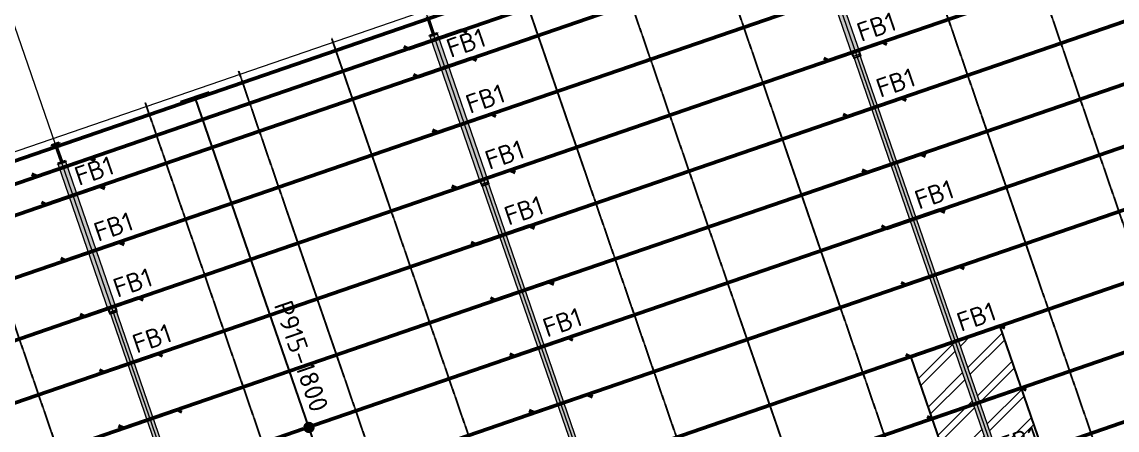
# Model space of a CAD drawing. Header units: millimetres. Extents: x 632 to 155077, y -2790 to 4035359.
# Drawn here: x 46662 to 75624, y 3994114 to 4004923 of the extents above; entities that cross this region are included whole.
import ezdxf

# ---------------------------------------------------------------- set-up
doc = ezdxf.new("R2010")
doc.units = ezdxf.units.MM
doc.linetypes.add('Dash', pattern=[7, 5, -2])
doc.linetypes.add('Hidden', pattern=[4, 3, -1])
for name, color, linetype, lineweight in [('A-010-M_LINE', 90, 'Continuous', 13), ('S-280-A_STRUCT_FRAME', 2, 'Continuous', 18), ('S-280-M_COLUMN', 52, 'Continuous', 13), ('S-280-M_STRUCT_FRAME', 12, 'Continuous', 13), ('Z-000-T_TEXT', 131, 'Continuous', 25), ('Z-030-M_GRID', 191, 'Continuous', 13), ('Z-060-M_DETAIL', 92, 'Continuous', 25)]:
    doc.layers.add(name, color=color, linetype=linetype, lineweight=lineweight)
doc.styles.add('ISOCPEUR_2', font='isocpeur.ttf', dxfattribs={"height": 500})
doc.styles.add('ISOCPEUR_3', font='isocpeur.ttf', dxfattribs={"height": 2.5})

# ---------------------------------------------------------------- blocks, each defined once
blk = doc.blocks.new('NRP_Framing-Steel-Purlin Z - P915 - EZ250-19-4036160-S6_011 - UPPER PURLIN PLAN - PART 1')
at = {"layer": 'S-280-M_STRUCT_FRAME', "color": 3, "lineweight": 50}
for p, q in [((-2426180, 3995060), (-2437431, 3991186)), ((-2426053, 3994999), (-2426180, 3995060)), ((-2437431, 3991186), (-2437558, 3991248))]:
    blk.add_line(p, q, dxfattribs=at)
blk = doc.blocks.new('NRP_Framing-Steel-Purlin Z - P915 - EZ250-19-V5-S6_011 - UPPER PURLIN PLAN - PART 1')
at = {"layer": 'S-280-M_STRUCT_FRAME', "color": 3, "lineweight": 50}
for p, q in [((-2426696, 3996559), (-2433415, 3994246)), ((-2426569, 3996498), (-2426696, 3996559)), ((-2433695, 3994149), (-2437947, 3992685)), ((-2437947, 3992685), (-2438074, 3992747))]:
    blk.add_line(p, q, dxfattribs=at)
blk = doc.blocks.new('NRP_Framing-Steel-Purlin Z - P916 - EZ250-24-4037906-S6_011 - UPPER PURLIN PLAN - PART 1')
at = {"layer": 'S-280-M_STRUCT_FRAME', "color": 1, "lineweight": 50}
for p, q in [((-2436013, 3991674), (-2447737, 3987637)), ((-2435886, 3991613), (-2436013, 3991674)), ((-2447737, 3987637), (-2447864, 3987699))]:
    blk.add_line(p, q, dxfattribs=at)
blk = doc.blocks.new('NRP_Framing-Steel-Purlin Z - P914 - EZ250-15-4038739-S6_011 - UPPER PURLIN PLAN - PART 1')
at = {"layer": 'S-280-M_STRUCT_FRAME', "color": 150, "lineweight": 50}
for p, q in [((-2432682, 3983535), (-2444879, 3979335)), ((-2432555, 3983473), (-2432682, 3983535)), ((-2444879, 3979335), (-2445006, 3979397))]:
    blk.add_line(p, q, dxfattribs=at)
blk = doc.blocks.new('NRP_Framing-Steel-Purlin C - P946 - EC250-24-4032700-S6_011 - UPPER PURLIN PLAN - PART 1')
at = {"layer": 'S-280-M_STRUCT_FRAME', "color": 1, "lineweight": 50}
blk.add_line((-2353780, 4031393), (-2459224, 3995085), dxfattribs=at)
blk.add_line((-2353780, 4031393), (-2459224, 3995085), dxfattribs=at)
blk = doc.blocks.new('NRP_Bridging Plan _v2_ - 3 Rows-4053414-S6_011 - UPPER PURLIN PLAN - PART 1')
at = {"layer": 'Z-060-M_DETAIL', "linetype": 'Hidden'}
for p, q in [((2277, -9702), (2277, 10177)), ((4885, -9702), (4885, 10177)), ((7492, -9702), (7492, 10177))]:
    blk.add_line(p, q, dxfattribs=at)
blk = doc.blocks.new('NRP_Extent _v2_ - 1-200-4057069-S6_011 - UPPER PURLIN PLAN - PART 1')
at = {"layer": 'Z-060-M_DETAIL'}
blk.add_hatch(color=256, dxfattribs=at).paths.add_polyline_path([(145, -39), (150, 0), (145, 39), (130, 75), (106, 106), (75, 130), (39, 145), (0, 150), (-39, 145), (-75, 130), (-106, 106), (-130, 75), (-145, 39), (-150, 0), (-145, -39), (-130, -75), (-106, -106), (-75, -130), (-39, -145), (0, -150), (39, -145), (75, -130), (106, -106), (130, -75)])
at = {"layer": 'Z-060-M_DETAIL', "lineweight": 50}
for p, q in [((-9235, -400), (-9235, 400)), ((1385, -400), (1385, 400))]:
    blk.add_line(p, q, dxfattribs=at)
at = {"layer": 'Z-060-M_DETAIL'}
blk.add_line((1385, 0), (-9235, 0), dxfattribs=at)
blk = doc.blocks.new('NRP_Fly Brace BN - FB1-4028766-S6_011 - UPPER PURLIN PLAN - PART 1')
at = {"layer": 'Z-000-T_TEXT'}
blk.add_line((0, 0), (5, 0), dxfattribs=at)
at = {"layer": 'Z-000-T_TEXT', "lineweight": 13, "insert": (1.11, 3.49), "char_height": 2.5, "width": 6.0928, "attachment_point": 1, "style": 'ISOCPEUR_3'}
blk.add_mtext('FB1', dxfattribs=at)

msp = doc.modelspace()

# ---------------------------------------------------------------- hatches: boundary and pattern name
at = {"layer": 'S-280-M_COLUMN'}
for points in [[(57452.6, 4004548.1), (57650.2, 4004616.2), (57645.9, 4004628.7), (57557.7, 4004600.3), (57549.5, 4004605.8), (57547.1, 4004609.4), (57392.3, 4005064.7), (57395.5, 4005071.2), (57401.5, 4005075.2), (57482.5, 4005103.1), (57478.2, 4005115.6), (57280.6, 4005047.6), (57284.9, 4005035.1), (57373.2, 4005063.5), (57379.7, 4005060.3), (57383.8, 4005054.3), (57538.5, 4004599.1), (57535.3, 4004592.6), (57529.3, 4004588.5), (57448.3, 4004560.6)], [(47619.2, 4001162.2), (47816.8, 4001230.2), (47812.5, 4001242.7), (47724.3, 4001214.3), (47716.2, 4001219.9), (47713.7, 4001223.5), (47559, 4001678.7), (47562.1, 4001685.2), (47568.1, 4001689.3), (47649.2, 4001717.2), (47644.9, 4001729.6), (47447.3, 4001661.6), (47451.6, 4001649.1), (47539.8, 4001677.5), (47546.3, 4001674.3), (47550.4, 4001668.3), (47705.1, 4001213.1), (47702, 4001206.6), (47696, 4001202.6), (47614.9, 4001174.6)]]:
    msp.add_hatch(color=256, dxfattribs=at).paths.add_polyline_path(points)
at = {"layer": 'S-280-M_STRUCT_FRAME'}
for points in [[(68639.7, 4004002.6), (68837.4, 4004070.6), (67487.1, 4007991.8), (67289.5, 4007923.8), (68296.8, 4004998.6)], [(57653.8, 4004605.8), (57456.2, 4004537.8), (58806.4, 4000616.6), (59004, 4000684.6)], [(72297.3, 3993438.9), (72459, 3993494.6), (68787.2, 4004158.1), (68625.5, 4004102.4), (71998.5, 3994306.6)], [(68654.4, 4003960.1), (68672.3, 4003966.3), (68658.1, 4004007.7), (68640.1, 4004001.5)], [(68834, 4004022), (68852, 4004028.2), (68837.4, 4004069.4), (68820.1, 4004062.3), (68828.8, 4004037.1)], [(68852.3, 4004027.1), (68852, 4004028.2), (68837.4, 4004022.1)], [(48973, 3997230.6), (49170.6, 3997298.6), (47820.4, 4001219.9), (47622.8, 4001151.8), (48427.5, 3998815)], [(62463.9, 3990052.9), (62625.6, 3990108.6), (58953.8, 4000772.1), (58792.1, 4000716.4), (60999.2, 3994306.6)], [(58821, 4000574.1), (58839, 4000580.3), (58824.7, 4000621.7), (58806.8, 4000615.5)], [(59000.6, 4000636), (59018.6, 4000642.2), (59004, 4000683.4), (58986.7, 4000676.4), (58995.4, 4000651.1)], [(59019, 4000641.1), (59018.6, 4000642.2), (59004, 4000636.1)], [(52630.5, 3986667), (52792.2, 3986722.6), (49120.4, 3997386.1), (48958.7, 3997330.4), (49999.9, 3994306.6)], [(49167.3, 3997250), (49185.2, 3997256.2), (49170.6, 3997297.4), (49153.4, 3997290.4), (49162.1, 3997265.1)], [(48987.6, 3997188.2), (49005.6, 3997194.3), (48991.3, 3997235.7), (48973.4, 3997229.5)], [(49185.6, 3997255.1), (49185.2, 3997256.2), (49170.6, 3997250.1)]]:
    msp.add_hatch(color=9, dxfattribs=at).paths.add_polyline_path(points)
at = {"layer": 'Z-060-M_DETAIL', "lineweight": 18}
h = msp.add_hatch(dxfattribs=at)
h.set_pattern_fill('FP_4', color=8, style=0, pattern_type=2)
h.set_pattern_definition([(45, (2487803, 0), (-502.89434, 502.89434), []), (45, (2487803, 762), (-502.89434, 502.89434), [])])
h.paths.add_polyline_path([(74829.8, 3982507.3), (75930.9, 3982886.5), (74889.8, 3985903.1), (74864.9, 3985894.6), (72270.4, 3993429.3), (72297, 3993439.7), (71259.6, 3996452.6), (70158.5, 3996073.5), (74448.5, 3983614.7)])
h.paths.add_polyline_path([(76092.5, 3982942.1), (77193.6, 3983321.3), (72522.3, 3996887.4), (71421.2, 3996508.3), (72460.1, 3993494.6), (72486, 3993503.5), (75080.5, 3985968.8), (75054.1, 3985958.1), (75861, 3983614.7)])

# ---------------------------------------------------------------- linework, layer by layer
at = {"layer": 'A-010-M_LINE', "lineweight": 25}
for p, q in [((72522.3, 3996887.4), (70158.5, 3996073.5)), ((77193.6, 3983321.3), (72522.3, 3996887.4)), ((70158.5, 3996073.5), (74829.8, 3982507.3))]:
    msp.add_line(p, q, dxfattribs=at)
at = {"layer": 'S-280-M_COLUMN', "lineweight": 35}
for p, q in [((57538, 4004606.3), (57383.8, 4005054.3)), ((57392.8, 4005057.4), (57547.1, 4004609.4)), ((57448.3, 4004560.6), (57529.3, 4004588.5)), ((57452.6, 4004548.1), (57448.3, 4004560.6)), ((57650.2, 4004616.2), (57452.6, 4004548.1)), ((57564.9, 4004600.8), (57645.9, 4004628.7)), ((57645.9, 4004628.7), (57650.2, 4004616.2)), ((47447.3, 4001661.6), (47644.9, 4001729.6)), ((47451.6, 4001649.1), (47447.3, 4001661.6)), ((47532.6, 4001677), (47451.6, 4001649.1)), ((47704.6, 4001220.3), (47550.4, 4001668.3)), ((47559.5, 4001671.5), (47713.7, 4001223.5)), ((47649.2, 4001717.2), (47568.1, 4001689.3)), ((47644.9, 4001729.6), (47649.2, 4001717.2)), ((47614.9, 4001174.6), (47696, 4001202.6)), ((47619.2, 4001162.2), (47614.9, 4001174.6)), ((47816.8, 4001230.2), (47619.2, 4001162.2)), ((47731.5, 4001214.8), (47812.5, 4001242.7)), ((47812.5, 4001242.7), (47816.8, 4001230.2))]:
    msp.add_line(p, q, dxfattribs=at)
for centre, start, end in [((57524.8, 4004601.8), 289.00041, 19.00041), ((57560.3, 4004614), 199.00041, 289.00041), ((47537.1, 4001663.8), 19.00041, 109.00041), ((47572.7, 4001676), 109.00041, 199.00041), ((47691.4, 4001215.8), 289.00041, 19.00041), ((47727, 4001228), 199.00041, 289.00041)]:
    msp.add_arc(centre, 14, start, end, dxfattribs=at)
at = {"layer": 'S-280-M_STRUCT_FRAME', "color": 55}
for p, q in [((68639.7, 4004002.6), (67289.5, 4007923.8)), ((68837.4, 4004070.6), (67487.1, 4007991.8)), ((57456.2, 4004537.8), (57653.8, 4004605.8)), ((58806.4, 4000616.6), (57456.2, 4004537.8)), ((59004, 4000684.6), (57653.8, 4004605.8)), ((68625.5, 4004102.4), (68787.2, 4004158.1)), ((72297.3, 3993438.9), (68625.5, 4004102.4)), ((68837.4, 4004070.6), (68639.7, 4004002.6)), ((68639.7, 4004002.6), (68640.1, 4004001.5)), ((68640.1, 4004001.5), (68658.1, 4004007.7)), ((68640.1, 4004001.5), (68654.4, 4003960.1)), ((68672.3, 4003966.3), (68654.4, 4003960.1)), ((68654.4, 4003960.1), (68654.7, 4003959)), ((68654.7, 4003959), (68672.7, 4003965.2)), ((72459, 3993494.6), (68787.2, 4004158.1)), ((68819.8, 4004063.3), (68837.7, 4004069.5)), ((68852, 4004028.2), (68834, 4004022)), ((68834.4, 4004020.9), (68852.3, 4004027.1)), ((68837.7, 4004069.5), (68837.4, 4004070.6)), ((68852, 4004028.2), (68837.7, 4004069.5)), ((68852.3, 4004027.1), (68852, 4004028.2)), ((47622.8, 4001151.8), (47820.4, 4001219.9)), ((48973, 3997230.6), (47622.8, 4001151.8)), ((49170.6, 3997298.6), (47820.4, 4001219.9)), ((58792.1, 4000716.4), (58953.8, 4000772.1)), ((62463.9, 3990052.9), (58792.1, 4000716.4)), ((59004, 4000684.6), (58806.4, 4000616.6)), ((58806.4, 4000616.6), (58806.8, 4000615.5)), ((58806.8, 4000615.5), (58824.7, 4000621.7)), ((58806.8, 4000615.5), (58821, 4000574.1)), ((58839, 4000580.3), (58821, 4000574.1)), ((58821, 4000574.1), (58821.4, 4000573.1)), ((58821.4, 4000573.1), (58839.3, 4000579.2)), ((62625.6, 3990108.6), (58953.8, 4000772.1)), ((58986.4, 4000677.3), (59004.4, 4000683.5)), ((59018.6, 4000642.2), (59000.6, 4000636)), ((59001, 4000634.9), (59019, 4000641.1)), ((59004.4, 4000683.5), (59004, 4000684.6)), ((59018.6, 4000642.2), (59004.4, 4000683.5)), ((59019, 4000641.1), (59018.6, 4000642.2)), ((48958.7, 3997330.4), (49120.4, 3997386.1)), ((52630.5, 3986667), (48958.7, 3997330.4)), ((49170.6, 3997298.6), (48973, 3997230.6)), ((52792.2, 3986722.6), (49120.4, 3997386.1)), ((49153, 3997291.4), (49171, 3997297.6)), ((49171, 3997297.6), (49170.6, 3997298.6)), ((49185.2, 3997256.2), (49171, 3997297.6)), ((48973, 3997230.6), (48973.4, 3997229.5)), ((48973.4, 3997229.5), (48991.3, 3997235.7)), ((48973.4, 3997229.5), (48987.6, 3997188.2)), ((49005.6, 3997194.3), (48987.6, 3997188.2)), ((48987.6, 3997188.2), (48988, 3997187.1)), ((48988, 3997187.1), (49006, 3997193.3)), ((49185.2, 3997256.2), (49167.3, 3997250)), ((49167.6, 3997248.9), (49185.6, 3997255.1)), ((49185.6, 3997255.1), (49185.2, 3997256.2))]:
    msp.add_line(p, q, dxfattribs=at)
at = {"layer": 'S-280-M_STRUCT_FRAME', "color": 55, "linetype": 'Dash'}
for p, q in [((68658.1, 4004007.7), (68734.4, 4004033.9)), ((68748.6, 4003992.6), (68672.4, 4003966.3)), ((68672.7, 4003965.2), (68834.3, 4004020.9)), ((68734.4, 4004033.9), (68748.6, 4003992.6)), ((68743.5, 4004037.1), (68743.4, 4004037.1)), ((68743.5, 4004037.1), (68819.7, 4004063.3)), ((68757.7, 4003995.7), (68743.5, 4004037.1)), ((68834, 4004022), (68757.7, 4003995.7)), ((58824.8, 4000621.7), (58901, 4000647.9)), ((58915.3, 4000606.6), (58839, 4000580.3)), ((58839.4, 4000579.3), (59001, 4000634.9)), ((58901, 4000647.9), (58915.3, 4000606.6)), ((58910.1, 4000651.1), (58986.4, 4000677.3)), ((58910.1, 4000651.1), (58910.1, 4000651.2)), ((58924.3, 4000609.7), (58910.1, 4000651.1)), ((59000.6, 4000636), (58924.3, 4000609.7)), ((48991.4, 3997235.7), (49067.7, 3997262)), ((49081.9, 3997220.6), (49005.6, 3997194.4)), ((49006, 3997193.3), (49167.6, 3997248.9)), ((49067.7, 3997262), (49081.9, 3997220.6)), ((49076.7, 3997265.1), (49153, 3997291.4)), ((49076.7, 3997265.1), (49076.7, 3997265.2)), ((49091, 3997223.7), (49076.7, 3997265.1)), ((49167.2, 3997250), (49091, 3997223.7))]:
    msp.add_line(p, q, dxfattribs=at)
at = {"layer": 'Z-030-M_GRID'}
for p, q in [((136047.7, 4032328.5), (25070.6, 3994115.2)), ((81975.5, 3965594.6), (65860.1, 4012396.1)), ((72142.1, 3962208.6), (56026.7, 4009010.1)), ((62308.8, 3958822.6), (46193.3, 4005624.2))]:
    msp.add_line(p, q, dxfattribs=at)

# ---------------------------------------------------------------- block references
at = {"layer": 'S-280-M_STRUCT_FRAME', "color": 1, "lineweight": 50}
for name, p in [('NRP_Framing-Steel-Purlin C - P946 - EC250-24-4032700-S6_011 - UPPER PURLIN PLAN - PART 1', (2487803, 0)), ('NRP_Framing-Steel-Purlin Z - P916 - EZ250-24-4037906-S6_011 - UPPER PURLIN PLAN - PART 1', (2484483.7, 9639.7)), ('NRP_Framing-Steel-Purlin Z - P916 - EZ250-24-4037906-S6_011 - UPPER PURLIN PLAN - PART 1', (2484738.5, 8899.6)), ('NRP_Framing-Steel-Purlin Z - P916 - EZ250-24-4037906-S6_011 - UPPER PURLIN PLAN - PART 1', (2485248.2, 7419.5)), ('NRP_Framing-Steel-Purlin Z - P916 - EZ250-24-4037906-S6_011 - UPPER PURLIN PLAN - PART 1', (2485757.9, 5939.4)), ('NRP_Framing-Steel-Purlin Z - P916 - EZ250-24-4037906-S6_011 - UPPER PURLIN PLAN - PART 1', (2486267.5, 4459.2)), ('NRP_Framing-Steel-Purlin Z - P916 - EZ250-24-4037906-S6_011 - UPPER PURLIN PLAN - PART 1', (2486777.2, 2979.1))]:
    msp.add_blockref(name, p, dxfattribs=at)
at = {"layer": 'S-280-M_STRUCT_FRAME', "color": 3, "lineweight": 50}
for name, p in [('NRP_Framing-Steel-Purlin Z - P915 - EZ250-19-4036160-S6_011 - UPPER PURLIN PLAN - PART 1', (2494317.1, 13025.7)), ('NRP_Framing-Steel-Purlin Z - P915 - EZ250-19-4036160-S6_011 - UPPER PURLIN PLAN - PART 1', (2505424.6, 12711.3)), ('NRP_Framing-Steel-Purlin Z - P915 - EZ250-19-4036160-S6_011 - UPPER PURLIN PLAN - PART 1', (2494571.9, 12285.6)), ('NRP_Framing-Steel-Purlin Z - P915 - EZ250-19-4036160-S6_011 - UPPER PURLIN PLAN - PART 1', (2505934.3, 11231.2)), ('NRP_Framing-Steel-Purlin Z - P915 - EZ250-19-4036160-S6_011 - UPPER PURLIN PLAN - PART 1', (2495081.6, 10805.5)), ('NRP_Framing-Steel-Purlin Z - P915 - EZ250-19-4036160-S6_011 - UPPER PURLIN PLAN - PART 1', (2484483.7, 9639.7)), ('NRP_Framing-Steel-Purlin Z - P915 - EZ250-19-4036160-S6_011 - UPPER PURLIN PLAN - PART 1', (2506443.9, 9751.1)), ('NRP_Framing-Steel-Purlin Z - P915 - EZ250-19-4036160-S6_011 - UPPER PURLIN PLAN - PART 1', (2495591.2, 9325.3)), ('NRP_Framing-Steel-Purlin Z - P915 - EZ250-19-4036160-S6_011 - UPPER PURLIN PLAN - PART 1', (2484738.5, 8899.6)), ('NRP_Framing-Steel-Purlin Z - P915 - EZ250-19-4036160-S6_011 - UPPER PURLIN PLAN - PART 1', (2506953.6, 8270.9)), ('NRP_Framing-Steel-Purlin Z - P915 - EZ250-19-4036160-S6_011 - UPPER PURLIN PLAN - PART 1', (2496100.9, 7845.2)), ('NRP_Framing-Steel-Purlin Z - P915 - EZ250-19-4036160-S6_011 - UPPER PURLIN PLAN - PART 1', (2485248.2, 7419.5)), ('NRP_Framing-Steel-Purlin Z - P915 - EZ250-19-4036160-S6_011 - UPPER PURLIN PLAN - PART 1', (2507469.7, 6772)), ('NRP_Framing-Steel-Purlin Z - P915 - EZ250-19-4036160-S6_011 - UPPER PURLIN PLAN - PART 1', (2496610.5, 6365.1)), ('NRP_Framing-Steel-Purlin Z - P915 - EZ250-19-4036160-S6_011 - UPPER PURLIN PLAN - PART 1', (2485757.9, 5939.4)), ('NRP_Framing-Steel-Purlin Z - P915 - EZ250-19-4036160-S6_011 - UPPER PURLIN PLAN - PART 1', (2497120.2, 4884.9)), ('NRP_Framing-Steel-Purlin Z - P915 - EZ250-19-4036160-S6_011 - UPPER PURLIN PLAN - PART 1', (2486267.5, 4459.2)), ('NRP_Framing-Steel-Purlin Z - P915 - EZ250-19-4036160-S6_011 - UPPER PURLIN PLAN - PART 1', (2497636.4, 3386)), ('NRP_Framing-Steel-Purlin Z - P915 - EZ250-19-4036160-S6_011 - UPPER PURLIN PLAN - PART 1', (2486777.2, 2979.1)), ('NRP_Framing-Steel-Purlin Z - P915 - EZ250-19-V5-S6_011 - UPPER PURLIN PLAN - PART 1', (2487803, 0)), ('NRP_Framing-Steel-Purlin Z - P915 - EZ250-19-4036160-S6_011 - UPPER PURLIN PLAN - PART 1', (2487803, 0))]:
    msp.add_blockref(name, p, dxfattribs=at)
at = {"layer": 'S-280-M_STRUCT_FRAME', "color": 150, "lineweight": 50}
for p in [(2515042.6, 16722.7), (2515607.7, 15081.5), (2505209.2, 13336.8), (2516172.8, 13440.3), (2516738, 11799.1), (2505774.4, 11695.6)]:
    msp.add_blockref('NRP_Framing-Steel-Purlin Z - P914 - EZ250-15-4038739-S6_011 - UPPER PURLIN PLAN - PART 1', p, dxfattribs=at)
at = {"layer": 'Z-000-T_TEXT', "lineweight": 13, "xscale": 200, "yscale": 200, "zscale": 200, "rotation": 19.00040712023206}
for p in [(68707.1, 4004128), (57854, 4003703.3), (69216.4, 4002648.9), (58363.7, 4002223.2), (58873.7, 4000742), (48020.6, 4000317.4), (70235.7, 3999688.7), (59383, 3999263), (48530.3, 3998837.2), (49040.3, 3997356.1), (60402.3, 3996302.7), (71350.1, 3996452.4), (49549.6, 3995877), (72480.3, 3993170)]:
    msp.add_blockref('NRP_Fly Brace BN - FB1-4028766-S6_011 - UPPER PURLIN PLAN - PART 1', p, dxfattribs=at)
at = {"layer": 'Z-060-M_DETAIL', "linetype": 'Hidden', "rotation": 19.00040712023215}
for p in [(70756.4, 3999189), (60923, 3995803), (51089.6, 3992417), (41256.3, 3989031)]:
    msp.add_blockref('NRP_Bridging Plan _v2_ - 3 Rows-4053414-S6_011 - UPPER PURLIN PLAN - PART 1', p, dxfattribs=at)
at = {"layer": 'Z-060-M_DETAIL', "rotation": 289.0008111478471}
msp.add_blockref('NRP_Extent _v2_ - 1-200-4057069-S6_011 - UPPER PURLIN PLAN - PART 1', (54252.5, 3994185.1), dxfattribs=at)

# ---------------------------------------------------------------- texts
at = {"layer": 'S-280-A_STRUCT_FRAME', "lineweight": 13, "insert": (53791.5, 3997595.1), "char_height": 500, "width": 3687.762, "attachment_point": 1, "rotation": 289.00081, "style": 'ISOCPEUR_2'}
msp.add_mtext('P915-1800', dxfattribs=at)

doc.saveas('drawing.dxf')
